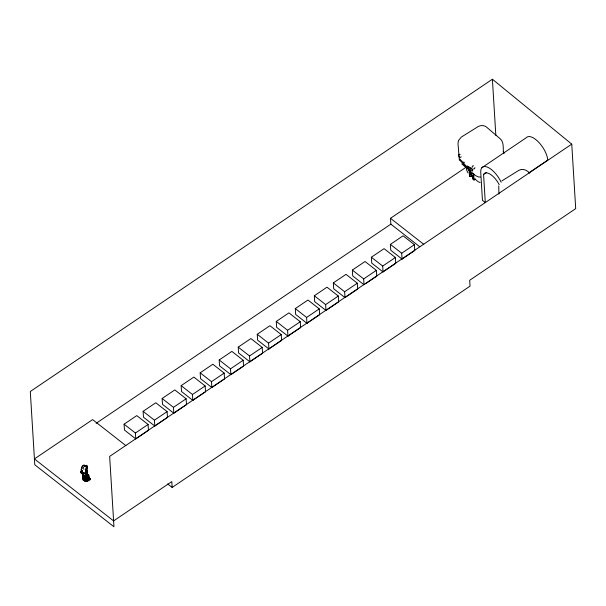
<?xml version="1.0" encoding="UTF-8"?>
<svg xmlns="http://www.w3.org/2000/svg" width="606" height="606" viewBox="0 0 606 606"><rect width="100%" height="100%" fill="white"/><g stroke="black" fill="none" stroke-linecap="round" stroke-linejoin="round"><path stroke-width="0.91" d="M83.643 476.869L83.651 475.21L85.325 477.778L85.272 478.604L83.658 478.982L83.158 476.899L83.954 477.573L83.658 478.982L85.325 477.778L84.779 476.521L84.863 477.361L83.704 478.157L83.158 476.899L83.113 477.725M87.173 478.414L89.385 477.823L90.491 479.513L87.203 481.52L84.742 481.262L85.908 478.187L87.317 478.361L86.953 480.46L85.31 480.217L85.673 478.119L85.537 479.535M471.566 175.755L470.165 176.626L469.506 176.066L469.135 169.938L469.983 170.672L473.233 179.247L474.043 179.944L475.437 179.073M85.249 477.589L85.302 476.043M473.256 178.262L474.043 179.944L473.665 173.816L473.006 173.248L473.233 179.247L469.945 171.665L469.983 170.672L470.165 176.626M84.779 476.521L85.325 477.778L83.704 478.157M86.431 469.195L86.893 470.226L87.128 468.779L86.241 467.658L85.491 473.195L83.62 474.21M87.166 473.339L87.128 473.839L87.044 473.112M84.257 473.491L85.491 473.195L86.241 467.658M469.506 176.066L469.892 172.202L469.135 169.938L469.945 171.665M473.665 173.816L473.271 177.566L474.043 179.944L473.316 178.119M469.885 171.513L469.983 170.672L470.036 171.892L473.097 177.884L473.233 179.247L473.362 178.497M85.045 475.778L83.999 476.028L83.651 475.21L83.954 477.573L83.999 476.028L85.045 475.778L84.863 477.361L83.954 477.573L83.158 476.899M498.753 185.891L498.927 194.079M469.832 171.354L469.983 170.672M86.544 472.263L87.423 471.9L87.65 470.885L86.219 470.014M83.522 479.195L85.219 478.369L83.287 480.164L83.143 477.528L82.613 478.278L83.287 480.164L85.635 479.505L85.219 478.369L85.855 477.051M86.953 467.218L86.938 466.219L85.499 465.613L83.666 465.241L82.469 466.173M84.575 465.855L84.264 465.196L81.931 466.355L81.136 469.9L82.499 472.195L85.491 473.195L86.31 469.93L85.832 469.302M82.037 470.407L80.704 471.915L81.992 473.188L81.818 473.71L80.765 472.68L80.749 471.922L81.818 473.71L82.916 472.869M81.992 473.188L82.136 472.627L80.84 471.362L82.355 471.104M86.363 475.922L86.469 477.24L84.742 481.262L90.021 478.588L89.385 477.823M85.567 472.68L86.976 474.089L87.385 473.778L85.567 472.68L86.014 471.354L87.408 472.036L86.976 474.089L87.817 478.081L88.9 477.248L88.84 476.104L86.302 476.43L86.052 475.589L87.105 474.043L88.688 475.255L88.885 476.096L87.544 477.119L86.257 476.437L86.764 477.52L87.817 478.081L88.84 476.104M85.257 475.763L85.408 477.089L86.469 477.248L86.953 480.46L85.219 479.301L85.688 476.324M85.219 479.301L86.582 478.982L86.469 477.248L85.408 477.089L85.696 476.324L85.658 478.846L86.87 479.543L85.219 479.301L85.757 479.035L85.673 478.119M85.31 480.217L85.757 479.035M86.582 478.982L86.832 478.323M86.87 479.543L87.317 478.361L87.4 479.278M87.181 472.528L86.188 472.983L86.59 471.688L87.181 472.528L86.772 473.233L87.408 472.036L86.014 471.354L86.188 472.983L86.976 474.089L87.385 473.778L86.37 473.044L86.976 474.089L86.582 473.884L87.385 473.778L86.582 473.884L86.696 474.354L88.688 475.255L87.347 476.278L86.052 475.589L87.105 474.043L86.787 472.71L87.408 472.036L86.014 471.354M85.408 477.089L86.007 475.869M86.779 468.074L87.128 466.272L85.938 465.885L86.597 466.984M83.105 467.749L85.302 465.461L87.067 465.688L87.226 466.847L85.749 465.4L85.393 465.885M461.242 156.871C459.242 159.34 457.03 153.06 460.189 154.325M82.295 470.256L82.105 471.006M82.719 472.566L82.272 473.922L85.59 476.399L85.37 473.483L86.499 472.635M81.704 470.854L80.704 471.915L82.136 472.627M86.787 472.71L87.499 474.256L86.052 475.589L87.544 477.119M86.582 473.884L86.991 473.574L87.499 474.256L86.582 473.884L87.09 474.566M86.469 472.657L85.355 473.483L85.431 472.006M86.332 465.249L85.499 465.613L86.62 466.105M492.398 79.227L30.3 391.499L34.784 464.787L113.958 526.773L109.656 456.401L571.753 144.13L492.398 79.227L495.837 135.411M419.723 246.756L390.862 224.159L390.499 218.296L466.12 167.195M96.112 423.344L390.862 224.159M481.899 167.688L526.281 137.721A17.006 7.423 56 0 1 538.673 142.213A17.006 7.423 56 0 1 547.748 160.105L529.061 172.725M501.154 182.262A17.006 7.423 56 0 0 488.156 167.461A17.006 7.423 56 0 0 480.74 172.362L482.452 200.351L485.292 202.578L483.573 174.49L486.694 172.384M124.094 424.177L136.774 415.61L148.091 424.465L148.447 430.328L135.767 438.895L124.457 430.04L124.094 424.177L135.403 433.032L135.767 438.895M143.114 411.33L155.795 402.77L167.112 411.625L167.468 417.489L154.788 426.048L143.478 417.193L143.114 411.33L154.432 420.185L154.788 426.048M162.143 398.49L174.823 389.931L186.133 398.786L186.489 404.649L173.808 413.209L162.499 404.353L162.143 398.49L173.452 407.346L173.808 413.209M181.164 385.643L193.844 377.083L205.154 385.939L205.51 391.802L192.829 400.369L181.52 391.514L181.164 385.643L192.473 394.498L192.829 400.369M200.185 372.804L212.865 364.244L224.175 373.099L224.531 378.962L211.85 387.522L200.541 378.667L200.185 372.804L211.494 381.659L211.85 387.522M219.205 359.964L231.886 351.397L243.195 360.252L243.559 366.122L230.878 374.682L219.561 365.827L219.205 359.964L230.515 368.819L230.878 374.682M238.226 347.117L250.907 338.557L262.216 347.412L262.58 353.275L249.899 361.835L238.582 352.98L238.226 347.117L249.536 355.972L249.899 361.835M257.247 334.277L269.928 325.717L281.245 334.573L281.601 340.436L268.92 348.995L257.611 340.14L257.247 334.277L268.556 343.132L268.92 348.995M276.268 321.43L288.948 312.87L300.265 321.725L300.621 327.588L287.941 336.156L276.631 327.301L276.268 321.43L287.585 330.285L287.941 336.156M295.296 308.59L307.977 300.031L319.286 308.886L319.642 314.749L306.962 323.309L295.652 314.453L295.296 308.59L306.606 317.446L306.962 323.309M314.317 295.751L326.998 287.183L338.307 296.039L338.663 301.909L325.983 310.469L314.673 301.614L314.317 295.751L325.627 304.606L325.983 310.469M333.338 282.904L346.018 274.344L357.328 283.199L357.684 289.062L345.003 297.622L333.694 288.767L333.338 282.904L344.647 291.759L345.003 297.622M352.359 270.064L363.668 278.919L364.032 284.782L352.715 275.927L352.359 270.064L365.039 261.504L376.349 270.359L376.712 276.222L365.516 283.775M371.38 257.217L384.06 248.657L395.37 257.512L395.733 263.375L383.053 271.942L371.736 263.087L371.38 257.217L382.689 266.072L383.053 271.942M390.4 244.377L403.081 235.817L414.398 244.672L414.754 250.536L402.073 259.095L390.764 250.24L390.4 244.377L401.71 253.232L402.073 259.095M135.403 433.032L148.091 424.465M154.432 420.185L167.112 411.625M173.452 407.346L186.133 398.786M192.473 394.498L205.154 385.939M211.494 381.659L224.175 373.099M230.515 368.819L243.195 360.252M249.536 355.972L262.216 347.412M268.556 343.132L281.245 334.573M287.585 330.285L300.265 321.725M306.606 317.446L319.286 308.886M325.627 304.606L338.307 296.039M344.647 291.759L357.328 283.199M363.668 278.919L376.349 270.359M382.689 266.072L395.37 257.512M401.71 253.232L414.398 244.672M167.718 483.974L172.157 487.444L470.036 286.146L469.68 280.283L575.7 208.638L571.753 144.13M501.859 180.906L518.645 170.46C522.395 168.12 527.031 169.983 529.629 173.164M86.749 467.506L86.4 466.65L87.128 466.272M86.779 469.961L85.999 470.332L85.9 469.695M85.802 471.15L87.65 470.885M85.045 480.346L90.491 479.513M86.764 477.52L88.9 477.248M87.347 476.278L88.885 476.096L87.105 474.043L88.688 475.255L87.393 474.566M83.666 465.241L84.264 465.196M86.567 478.763L90.021 478.588M85.635 466.453L86.332 466.431L87.128 468.779M480.406 177.05L478.588 176.975L475.543 175.649L461.787 163.893M480.149 182.557L478.043 181.641L474.884 178.937M471.407 168.165L472.066 168.362M86.4 466.65L85.938 465.885L86.938 466.219M473.604 165.817L472.324 166.097L472.18 167.407M473.415 168.93L474.574 168.779L474.884 167.589M470.756 167.915L468.165 166.43A15.052 7.461 62.8 0 1 467.521 165.93M83.992 469.264L81.802 467.605M85.749 465.4L86.582 465.847M503.177 151.864L504.654 153.023M390.499 218.296L423.799 244.362M125.919 445.668L92.62 419.602L34.421 458.924L113.602 520.91L171.801 481.581L172.157 487.444M86.302 476.43L87.817 478.081M467.946 172.915L466.575 169.915L466.408 167.165M463.757 161.908L464.378 162.703M85.938 465.885L86.332 466.431M84.552 476.657L85.325 477.778M82.136 471.392L81.136 469.9L82.87 473.642L82.764 475.869L83.393 477.195L83.636 473.634M87.022 472.491L87.461 474.99L87.044 473.294M469.135 169.938L469.855 171.665M87.022 470.733L87.423 471.9M459.363 160.173L458 143.675L458.469 140.554L461.333 137.062L478.119 126.609C480.634 125.162 484.012 125.154 486.353 126.957L500.101 138.713C504.404 142.221 502.775 148.523 503.548 153.31M86.847 480.164L87.203 481.52M83.658 474.172L83.393 477.195L82.499 472.195M83.143 477.528L83.287 480.164M85.469 471.68L85.491 473.195M483.573 174.49A13.817 6.037 56 0 1 499.208 184.686M472.597 169.566L467.347 166.938A15.052 4.916 53.8 0 1 465.438 165.302L459.954 159.075L460.045 160.484L464.84 165.536A20.733 6.068 52.2 0 0 468.635 168.726L472.688 171.089L472.597 169.566"/></g></svg>
